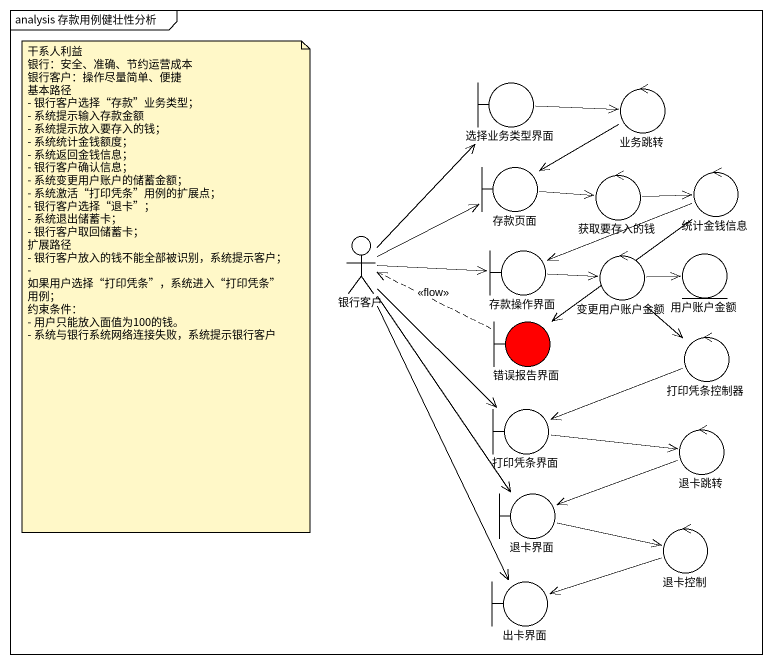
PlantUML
@startuml
mainframe analysis 存款用例健壮性分析
boundary 选择业务类型界面
control 业务跳转
boundary 存款页面
control 统计金钱信息
control 获取要存入的钱
actor 银行客户
boundary 存款操作界面
control 变更用户账户金额
entity 用户账户金额
boundary 错误报告界面 #FF0000
control 打印凭条控制器
boundary 打印凭条界面
control 退卡跳转
boundary 退卡界面
control 退卡控制
boundary 出卡界面
选择业务类型界面 -right-> 业务跳转
业务跳转 --> 存款页面
存款页面 -right-> 获取要存入的钱
统计金钱信息 -left-> 存款操作界面
统计金钱信息 --> 错误报告界面
获取要存入的钱 -right-> 统计金钱信息
银行客户 -up-> 选择业务类型界面
银行客户 -right-> 存款页面
银行客户 -right-> 存款操作界面
银行客户 --> 打印凭条界面
银行客户 --> 退卡界面
银行客户 --> 出卡界面
存款操作界面 -right-> 变更用户账户金额
变更用户账户金额 -right-> 用户账户金额
变更用户账户金额 --> 打印凭条控制器
错误报告界面 .left.> 银行客户 : <<flow>>
打印凭条控制器 -left-> 打印凭条界面
打印凭条界面 -right-> 退卡跳转
退卡跳转 -left-> 退卡界面
退卡界面 -right-> 退卡控制
退卡控制 -left-> 出卡界面
note as N1
  干系人利益
  银行：安全、准确、节约运营成本
  银行客户：操作尽量简单、便捷
  基本路径
  - 银行客户选择“存款”业务类型；
  - 系统提示输入存款金额
  - 系统提示放入要存入的钱；
  - 系统统计金钱额度；
  - 系统返回金钱信息；
  - 银行客户确认信息；
  - 系统变更用户账户的储蓄金额；
  - 系统激活“打印凭条”用例的扩展点；
  - 银行客户选择“退卡”；
  - 系统退出储蓄卡；
  - 银行客户取回储蓄卡；
  扩展路径
  - 银行客户放入的钱不能全部被识别，系统提示客户；
  - 如果用户选择“打印凭条”，系统进入“打印凭条”用例；
  约束条件：
  - 用户只能放入面值为100的钱。
  - 系统与银行系统网络连接失败，系统提示银行客户
end note
@enduml
